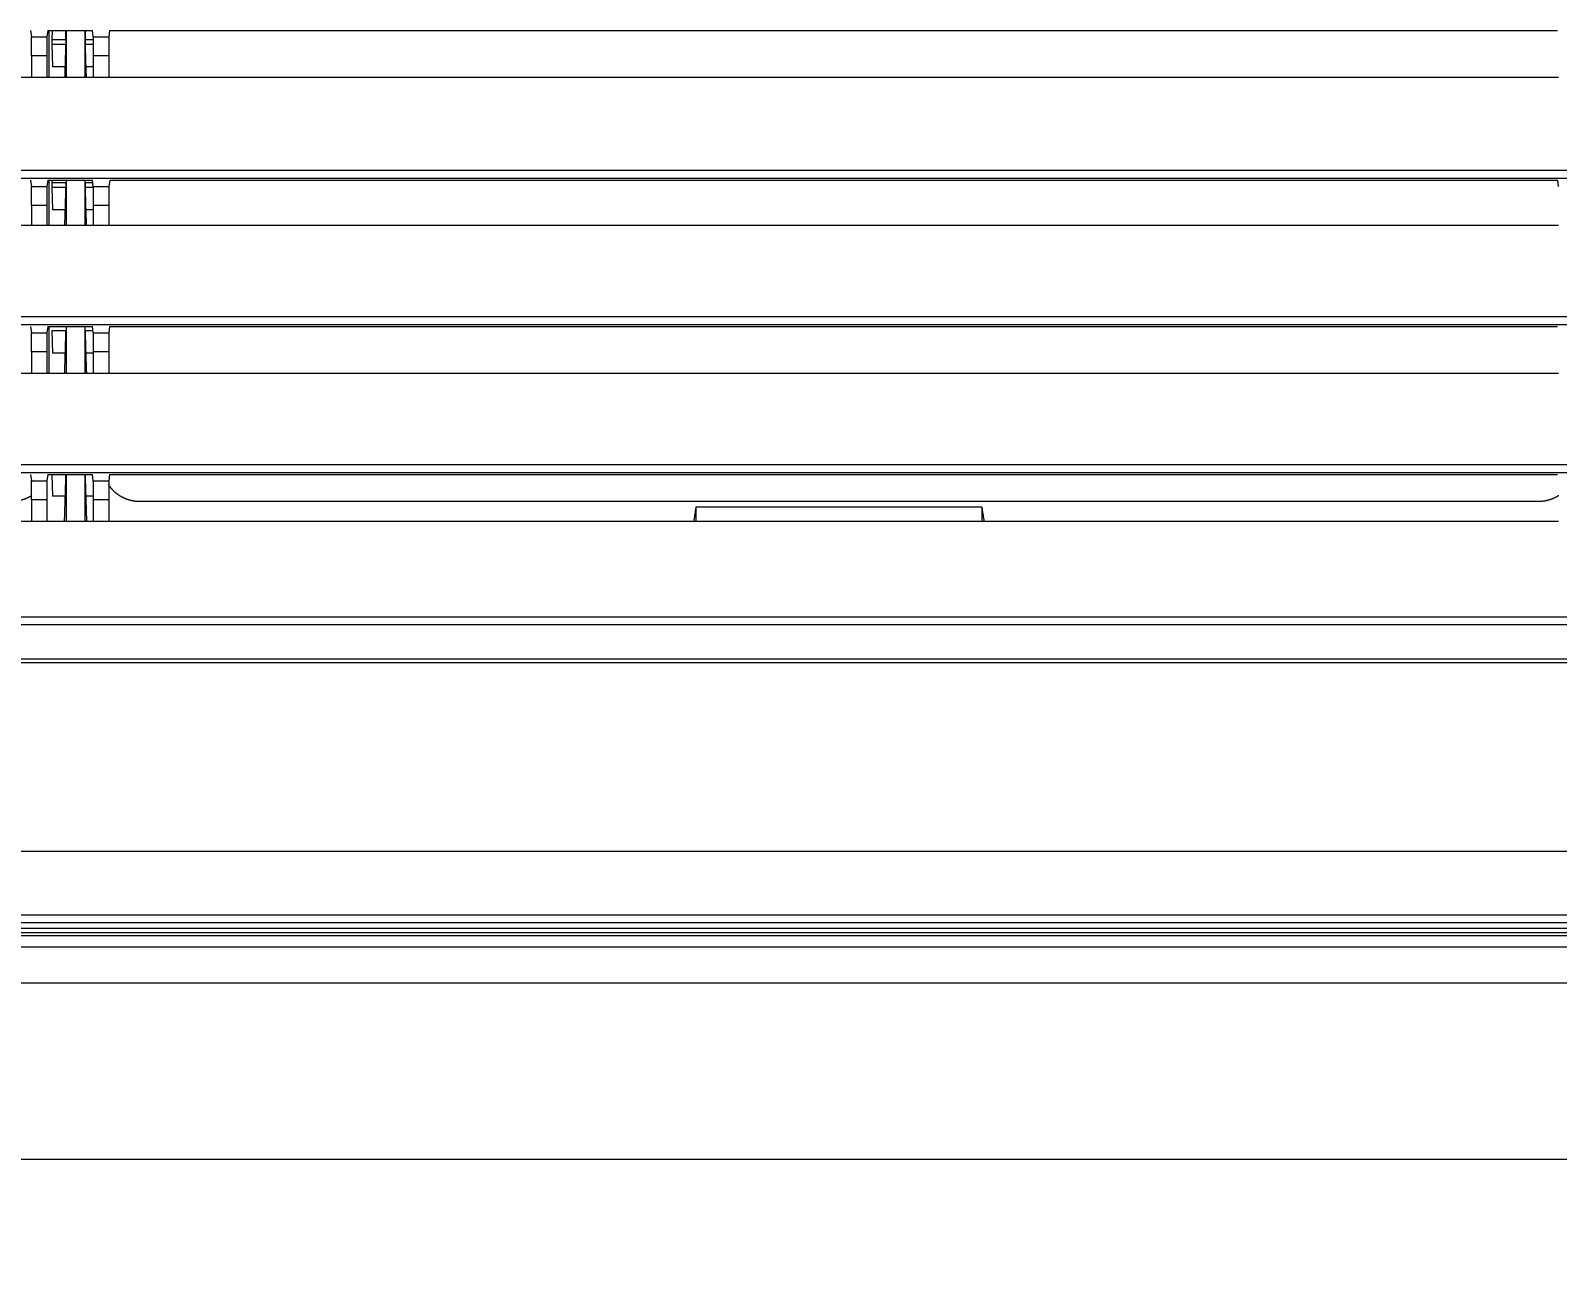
# Model space of a CAD drawing. Header units: inches. Extents: x 3778 to 56227, y -16914 to 35091.
# Drawn here: x 36618.5 to 36779.2, y -5630.1 to -5500.9 of the extents above; entities that cross this region are included whole.
import ezdxf

# ---------------------------------------------------------------- set-up
doc = ezdxf.new("R2010")
doc.units = ezdxf.units.IN
doc.header["$LTSCALE"] = 100
doc.header["$MEASUREMENT"] = 0
doc.header["$PDSIZE"] = 700.071425
doc.layers.add('2-con', color=2, linetype='Continuous')
doc.layers.add('HAT', color=8, linetype='Continuous')
doc.layers.add('mark-B', color=2, linetype='Continuous', lineweight=20)
doc.styles.add('HY 울릉도 L', font='')
doc.styles.get('HY 울릉도 L').set_extended_font_data('HY울릉도L')
doc.dimstyles.new('30', dxfattribs={"dimscale": 30, "dimtxt": 2, "dimasz": 1, "dimexe": 1, "dimexo": 1, "dimgap": 1, "dimtad": 1, "dimdec": 0, "dimrnd": 0.05, "dimdsep": 46, "dimlunit": 6, "dimtxsty": 'HY 울릉도 L', "dimblk": 'ARCHTICK', "dimcen": 2.5, "dimdle": 1, "dimclrd": 133, "dimclre": 133, "dimclrt": 30, "dimadec": 0, "dimazin": 0, "dimtfac": 1, "dimtdec": 0, "dimtix": 1, "dimtmove": 2, "dimatfit": 3, "dimldrblk": 'ARCHTICK', "dimfxl": 0, "dimlwd": -1, "dimlwe": -1, "dimarcsym": 0})

# ---------------------------------------------------------------- blocks, each defined once
blk = doc.blocks.new('무풍1way 일반')
at = {"layer": 'mark-B'}
for p, q in [((0, -24.85), (514.58, -24.85)), ((0, -24.85), (514.58, -24.85)), ((514.56, -25.36), (0, -25.36)), ((514.56, -25.36), (0, -25.36)), ((-380.01, -53.26), (380.01, -53.26)), ((380.01, -53.69), (-380.01, -53.69)), ((-379.23, -57.26), (379.23, -57.26)), ((379.23, -58.09), (-379.23, -58.09)), ((44.3, -68.13), (196.82, -68.13)), ((104.93, -68.13), (104.93, -69.62)), ((135.05, -69.62), (135.05, -68.13)), ((196.82, -70.42), (196.82, -68.13)), ((196.82, -68.13), (198.43, -68.13)), ((198.43, -68.13), (198.43, -70.42)), ((198.43, -68.13), (203.35, -68.13)), ((199.31, -68.13), (199.31, -73.08)), ((201.32, -73.08), (201.32, -68.13)), ((203.35, -70.42), (203.35, -68.13)), ((203.35, -68.13), (204.96, -68.13)), ((204.96, -70.42), (204.96, -68.13)), ((204.96, -68.13), (308.24, -68.13)), ((193.56, -70.25), (46.42, -70.25)), ((196.82, -70.42), (198.43, -70.42)), ((203.35, -70.42), (204.96, -70.42)), ((198.43, -70.78), (199.21, -70.78)), ((201.43, -70.78), (202.74, -70.78)), ((202.81, -73.08), (202.74, -70.78)), ((-376.39, -73.25), (376.39, -73.25)), ((196.73, -73.08), (44.39, -73.08)), ((196.73, -73.08), (196.81, -72.42)), ((198.45, -72.42), (196.81, -72.42)), ((198.45, -72.42), (198.53, -73.08)), ((203.25, -73.08), (198.53, -73.08)), ((203.25, -73.08), (203.33, -72.42)), ((204.97, -72.42), (203.33, -72.42)), ((205.05, -73.08), (204.97, -72.42)), ((376.39, -74.13), (-376.39, -74.13)), ((44.3, -83.69), (196.82, -83.69)), ((196.82, -85.99), (196.82, -83.69)), ((196.82, -83.69), (198.43, -83.69)), ((198.43, -83.69), (198.43, -85.99)), ((198.43, -83.69), (203.35, -83.69)), ((199.31, -83.69), (199.31, -88.65)), ((201.32, -88.65), (201.32, -83.69)), ((203.08, -83.69), (203.08, -88.65)), ((203.35, -85.99), (203.35, -83.69)), ((203.35, -83.69), (204.96, -83.69)), ((204.96, -85.99), (204.96, -83.69)), ((204.96, -83.69), (308.24, -83.69)), ((196.82, -85.99), (198.43, -85.99)), ((198.43, -85.84), (199.21, -85.84)), ((201.43, -85.84), (202.74, -85.84)), ((202.82, -88.19), (202.74, -85.84)), ((203.35, -85.99), (204.96, -85.99)), ((196.73, -88.65), (196.81, -87.99)), ((198.45, -87.99), (196.81, -87.99)), ((198.45, -87.99), (198.53, -88.65)), ((198.47, -88.19), (199.28, -88.19)), ((201.36, -88.19), (202.82, -88.19)), ((203.25, -88.65), (203.33, -87.99)), ((204.97, -87.99), (203.33, -87.99)), ((205.05, -88.65), (204.97, -87.99)), ((-373.64, -88.81), (373.64, -88.81)), ((373.64, -89.7), (-373.64, -89.7)), ((196.73, -88.65), (44.39, -88.65)), ((203.25, -88.65), (198.53, -88.65)), ((44.3, -99.25), (196.82, -99.25)), ((196.82, -101.35), (196.82, -99.25)), ((196.82, -99.25), (198.43, -99.25)), ((198.43, -99.25), (198.43, -101.35)), ((198.43, -99.25), (203.35, -99.25)), ((199.31, -99.25), (199.31, -104.02)), ((201.32, -104.02), (201.32, -99.25)), ((203.08, -99.26), (203.08, -104.02)), ((203.35, -101.35), (203.35, -99.25)), ((203.35, -99.25), (204.96, -99.25)), ((204.96, -101.35), (204.96, -99.25)), ((204.96, -99.25), (308.24, -99.25)), ((198.43, -100.9), (199.21, -100.9)), ((201.43, -100.9), (202.74, -100.9)), ((202.82, -103.25), (202.74, -100.9)), ((196.82, -101.35), (198.43, -101.35)), ((203.35, -101.35), (204.96, -101.35)), ((-370.92, -104.19), (370.92, -104.19)), ((44.4, -104.02), (44.31, -103.35)), ((196.72, -104.02), (44.4, -104.02)), ((196.72, -104.02), (196.81, -103.35)), ((198.45, -103.35), (196.81, -103.35)), ((198.44, -103.25), (199.28, -103.25)), ((198.45, -103.35), (198.53, -104.02)), ((199.28, -103.77), (198.5, -103.77)), ((203.25, -104.02), (198.53, -104.02)), ((201.36, -103.25), (202.82, -103.25)), ((202.82, -103.77), (201.36, -103.77)), ((202.81, -104.02), (202.82, -103.77)), ((203.25, -104.02), (203.33, -103.35)), ((204.97, -103.35), (203.33, -103.35)), ((205.06, -104.02), (204.97, -103.35)), ((370.92, -105.07), (-370.92, -105.07)), ((44.3, -114.82), (196.82, -114.82)), ((196.82, -117.11), (196.82, -114.82)), ((196.82, -114.82), (198.43, -114.82)), ((198.43, -114.82), (198.43, -117.11)), ((198.43, -114.82), (203.35, -114.82)), ((199.31, -114.82), (199.31, -119.77)), ((201.32, -119.77), (201.32, -114.82)), ((203.08, -114.82), (203.08, -119.77)), ((203.35, -117.11), (203.35, -114.82)), ((203.35, -114.82), (204.96, -114.82)), ((204.96, -117.11), (204.96, -114.82)), ((204.96, -114.82), (308.24, -114.82)), ((196.82, -117.11), (198.43, -117.11)), ((198.43, -115.96), (199.21, -115.96)), ((201.43, -115.96), (202.74, -115.96)), ((202.82, -118.31), (202.74, -115.96)), ((203.35, -117.11), (204.96, -117.11)), ((198.43, -118.31), (199.28, -118.31)), ((199.28, -118.83), (198.44, -118.83)), ((201.36, -118.31), (202.82, -118.31)), ((202.82, -118.83), (201.36, -118.83)), ((202.79, -119.77), (202.82, -118.83)), ((196.73, -119.77), (44.39, -119.77)), ((196.73, -119.77), (196.81, -119.12)), ((198.45, -119.12), (196.81, -119.12)), ((198.45, -119.12), (198.53, -119.77)), ((203.25, -119.77), (198.53, -119.77)), ((203.25, -119.77), (203.33, -119.12)), ((204.97, -119.12), (203.33, -119.12)), ((205.05, -119.77), (204.97, -119.12))]:
    blk.add_line(p, q, dxfattribs=at)
for centre, start_param, end_param in [((196.81, -70.42), 0.069815, 1.570796), ((198.45, -70.42), 4.712389, 6.21337), ((203.33, -70.42), 0.069815, 1.570796), ((204.97, -70.42), 4.712389, 6.21337), ((196.81, -85.99), 0.069815, 1.570796), ((198.45, -85.99), 4.712389, 6.21337), ((203.33, -85.99), 0.069815, 1.570796), ((204.97, -85.99), 4.712389, 6.21337), ((196.81, -101.35), 0.069813, 1.570796), ((198.45, -101.35), 4.712389, 6.213372), ((203.33, -101.35), 0.069813, 1.570796), ((204.97, -101.35), 4.712389, 6.213372), ((196.81, -117.11), 0.069815, 1.570796), ((198.45, -117.11), 4.712389, 6.21337), ((203.33, -117.11), 0.069815, 1.570796), ((204.97, -117.11), 4.712389, 6.21337)]:
    blk.add_ellipse(centre, major_axis=(0, -2.01), ratio=0.008727, start_param=start_param, end_param=end_param, dxfattribs=at)
for points, knots in [([(529.67, -1.07), (528.29, -1.06), (526.91, -1.06), (524.15, -1.06), (522.78, -1.06), (518.64, -1.06), (510.36, -1.06), (491.05, -1.06), (474.5, -1.06), (441.39, -1.06), (375.18, -1.05), (308.98, -1.05), (176.56, -1.05), (88.28, -1.05), (0, -1.05)], [0, 0, 0, 0, 0.007813, 0.007813, 0.015625, 0.015625, 0.03125, 0.0625, 0.125, 0.125, 0.25, 0.5, 0.5, 1, 1, 1, 1]), ([(529.67, -1.07), (528.29, -1.06), (526.91, -1.06), (524.15, -1.06), (522.78, -1.06), (518.64, -1.06), (510.36, -1.06), (491.05, -1.06), (474.5, -1.06), (441.39, -1.06), (375.18, -1.05), (308.98, -1.05), (176.56, -1.05), (88.28, -1.05), (0, -1.05)], [0, 0, 0, 0, 0.007812, 0.007812, 0.015625, 0.015625, 0.03125, 0.0625, 0.125, 0.125, 0.25, 0.5, 0.5, 1, 1, 1, 1]), ([(514.01, -19.59), (492.59, -19.59), (449.76, -19.59), (385.5, -19.59), (321.25, -19.59), (192.75, -19.59), (85.67, -19.59), (0, -19.59)], [0, 0, 0, 0, 0.125, 0.25, 0.375, 0.5, 1, 1, 1, 1]), ([(514.01, -19.59), (492.59, -19.59), (449.76, -19.59), (385.5, -19.59), (321.25, -19.59), (192.75, -19.59), (85.67, -19.59), (0, -19.59)], [0, 0, 0, 0, 0.125, 0.25, 0.375, 0.5, 1, 1, 1, 1]), ([(0, -23.37), (85.4, -23.37), (170.8, -23.37), (277.56, -23.37), (298.91, -23.37), (341.61, -23.37), (362.96, -23.37), (405.66, -23.37), (427.01, -23.37), (469.71, -23.37), (491.06, -23.37), (512.41, -23.37)], [0, 0, 0, 0, 0.5, 0.5, 0.625, 0.625, 0.75, 0.75, 0.875, 0.875, 1, 1, 1, 1]), ([(0, -23.37), (85.4, -23.37), (170.8, -23.37), (277.56, -23.37), (298.91, -23.37), (341.61, -23.37), (362.96, -23.37), (405.66, -23.37), (427.01, -23.37), (469.71, -23.37), (491.06, -23.37), (512.41, -23.37)], [0, 0, 0, 0, 0.5, 0.5, 0.625, 0.625, 0.75, 0.75, 0.875, 0.875, 1, 1, 1, 1]), ([(512.41, -24.58), (491.06, -24.58), (469.71, -24.58), (427.01, -24.58), (405.66, -24.58), (362.96, -24.58), (320.26, -24.58), (192.15, -24.58), (85.4, -24.58), (0, -24.58)], [0, 0, 0, 0, 0.125, 0.125, 0.25, 0.25, 0.375, 0.5, 1, 1, 1, 1]), ([(512.41, -24.58), (491.06, -24.58), (469.71, -24.58), (427.01, -24.58), (405.66, -24.58), (362.96, -24.58), (320.26, -24.58), (192.15, -24.58), (85.4, -24.58), (0, -24.58)], [0, 0, 0, 0, 0.125, 0.125, 0.25, 0.25, 0.375, 0.5, 1, 1, 1, 1]), ([(0, -25.9), (42.6, -25.9), (85.19, -25.9), (149.09, -25.9), (170.39, -25.9), (212.99, -25.9), (234.29, -25.9), (276.88, -25.9), (298.18, -25.9), (340.78, -25.9), (362.08, -25.9), (404.67, -25.89), (425.97, -25.89), (452.6, -25.9), (457.92, -25.9), (468.57, -25.9), (473.89, -25.9), (484.54, -25.9), (489.87, -25.9), (496.52, -25.9), (497.86, -25.9), (500.52, -25.9), (501.85, -25.9), (503.85, -25.89), (504.51, -25.89), (505.84, -25.89), (506.51, -25.89), (507.84, -25.9), (508.51, -25.9), (509.5, -25.9), (509.84, -25.89), (510.34, -25.89), (510.5, -25.89), (510.83, -25.89), (511, -25.89), (511.17, -25.89)], [0, 0, 0, 0, 0.25, 0.25, 0.375, 0.375, 0.5, 0.5, 0.625, 0.625, 0.75, 0.75, 0.875, 0.875, 0.90625, 0.90625, 0.9375, 0.9375, 0.96875, 0.96875, 0.976563, 0.976563, 0.984375, 0.984375, 0.988281, 0.988281, 0.992188, 0.992188, 0.996094, 0.996094, 0.998047, 0.998047, 0.999023, 0.999023, 1, 1, 1, 1]), ([(511.17, -26.75), (511, -26.75), (510.83, -26.75), (510.5, -26.75), (510.33, -26.75), (509.84, -26.75), (509.5, -26.75), (508.5, -26.75), (507.84, -26.75), (506.51, -26.75), (505.84, -26.75), (504.51, -26.75), (503.85, -26.75), (501.85, -26.75), (500.52, -26.75), (497.85, -26.75), (496.52, -26.75), (489.87, -26.75), (484.54, -26.75), (473.89, -26.75), (468.57, -26.75), (457.92, -26.75), (452.6, -26.75), (425.97, -26.75), (404.67, -26.75), (362.08, -26.75), (340.78, -26.75), (298.18, -26.75), (276.88, -26.75), (234.28, -26.75), (212.99, -26.75), (170.39, -26.75), (149.09, -26.75), (85.19, -26.75), (42.6, -26.75), (0, -26.75)], [0, 0, 0, 0, 0.000977, 0.000977, 0.001953, 0.001953, 0.003906, 0.003906, 0.007813, 0.007813, 0.011719, 0.011719, 0.015625, 0.015625, 0.023438, 0.023438, 0.03125, 0.03125, 0.0625, 0.0625, 0.09375, 0.09375, 0.125, 0.125, 0.25, 0.25, 0.375, 0.375, 0.5, 0.5, 0.625, 0.625, 0.75, 0.75, 1, 1, 1, 1]), ([(0, -33.4), (42.38, -33.4), (127.14, -33.4), (233.1, -33.4), (317.86, -33.4), (381.43, -33.4), (445.01, -33.4), (487.39, -33.4), (508.58, -33.4)], [0, 0, 0, 0, 0.25, 0.5, 0.625, 0.75, 0.875, 1, 1, 1, 1]), ([(46.42, -70.25), (46.41, -70.25), (46.39, -70.25), (46.36, -70.25), (46.33, -70.25), (46.3, -70.25), (46.27, -70.26), (46.23, -70.26), (46.2, -70.26), (46.17, -70.26), (46.14, -70.26), (46.11, -70.26), (46.08, -70.27), (46.05, -70.27), (46.02, -70.27), (45.99, -70.28), (45.96, -70.28), (45.93, -70.28), (45.9, -70.29), (45.87, -70.29), (45.84, -70.29), (45.81, -70.3), (45.78, -70.3), (45.75, -70.31), (45.72, -70.31), (45.69, -70.32), (45.66, -70.32), (45.63, -70.33), (45.6, -70.34), (45.57, -70.34), (45.54, -70.35), (45.51, -70.36), (45.48, -70.36), (45.45, -70.37), (45.42, -70.38), (45.39, -70.39), (45.37, -70.39), (45.34, -70.4), (45.31, -70.41), (45.28, -70.42), (45.25, -70.43), (45.22, -70.43), (45.19, -70.44), (45.17, -70.45), (45.14, -70.46), (45.11, -70.47), (45.08, -70.48), (45.05, -70.49), (45.03, -70.5), (45, -70.51), (44.97, -70.52), (44.94, -70.53), (44.92, -70.54), (44.89, -70.56), (44.86, -70.57), (44.83, -70.58), (44.81, -70.59), (44.78, -70.6), (44.75, -70.61), (44.73, -70.63), (44.7, -70.64), (44.67, -70.65), (44.65, -70.66), (44.62, -70.68), (44.6, -70.69), (44.57, -70.7), (44.54, -70.72), (44.52, -70.73), (44.49, -70.74), (44.47, -70.76), (44.44, -70.77), (44.42, -70.79), (44.39, -70.8), (44.37, -70.82), (44.34, -70.83), (44.32, -70.85), (44.29, -70.86), (44.28, -70.87), (44.26, -70.88), (44.26, -70.88)], [0, 0, 0, 0, 0.013597, 0.02718, 0.040749, 0.054304, 0.067845, 0.081373, 0.094886, 0.108386, 0.121872, 0.135344, 0.148802, 0.162247, 0.175677, 0.189094, 0.202498, 0.215887, 0.229263, 0.242624, 0.255972, 0.269307, 0.282627, 0.295934, 0.309228, 0.322507, 0.335773, 0.349025, 0.362263, 0.375488, 0.388699, 0.401896, 0.41508, 0.42825, 0.441406, 0.454549, 0.467678, 0.480794, 0.493896, 0.506984, 0.520059, 0.53312, 0.546167, 0.559201, 0.572222, 0.585229, 0.598222, 0.611202, 0.624168, 0.637121, 0.65006, 0.662985, 0.675898, 0.688796, 0.701682, 0.714553, 0.727412, 0.740257, 0.753088, 0.765906, 0.77871, 0.791502, 0.804279, 0.817044, 0.829795, 0.842532, 0.855256, 0.867967, 0.880664, 0.893348, 0.906019, 0.918677, 0.931321, 0.943951, 0.956569, 0.969173, 0.981764, 0.994342, 1, 1, 1, 1]), ([(196.87, -72.01), (196.87, -72.01), (196.87, -72), (196.85, -71.98), (196.84, -71.96), (196.82, -71.94), (196.81, -71.91), (196.79, -71.89), (196.77, -71.87), (196.75, -71.85), (196.74, -71.82), (196.72, -71.8), (196.7, -71.78), (196.69, -71.76), (196.67, -71.73), (196.65, -71.71), (196.63, -71.69), (196.61, -71.67), (196.6, -71.65), (196.58, -71.63), (196.56, -71.61), (196.54, -71.58), (196.52, -71.56), (196.5, -71.54), (196.48, -71.52), (196.46, -71.5), (196.45, -71.48), (196.43, -71.46), (196.41, -71.44), (196.38, -71.42), (196.35, -71.39), (196.31, -71.35), (196.28, -71.32), (196.24, -71.28), (196.2, -71.25), (196.16, -71.21), (196.12, -71.18), (196.08, -71.15), (196.04, -71.11), (196, -71.08), (195.96, -71.05), (195.92, -71.02), (195.87, -70.99), (195.83, -70.96), (195.79, -70.93), (195.74, -70.9), (195.7, -70.87), (195.65, -70.84), (195.61, -70.82), (195.56, -70.79), (195.51, -70.76), (195.47, -70.74), (195.42, -70.71), (195.37, -70.69), (195.32, -70.66), (195.28, -70.64), (195.23, -70.62), (195.18, -70.59), (195.13, -70.57), (195.08, -70.55), (195.03, -70.53), (194.98, -70.51), (194.93, -70.49), (194.87, -70.47), (194.82, -70.46), (194.77, -70.44), (194.72, -70.42), (194.67, -70.41), (194.61, -70.39), (194.56, -70.38), (194.51, -70.37), (194.45, -70.35), (194.4, -70.34), (194.34, -70.33), (194.29, -70.32), (194.23, -70.31), (194.18, -70.3), (194.12, -70.29), (194.07, -70.28), (194.01, -70.28), (193.95, -70.27), (193.9, -70.27), (193.84, -70.26), (193.78, -70.26), (193.73, -70.26), (193.67, -70.25), (193.61, -70.25), (193.58, -70.25), (193.56, -70.25)], [0, 0, 0, 0, 0.000857, 0.008164, 0.015462, 0.022753, 0.030037, 0.037312, 0.04458, 0.05184, 0.059093, 0.066338, 0.073575, 0.080804, 0.088026, 0.09524, 0.102446, 0.109645, 0.116836, 0.12402, 0.131196, 0.138364, 0.145524, 0.152677, 0.159823, 0.166961, 0.174091, 0.181213, 0.188328, 0.195436, 0.208553, 0.221697, 0.234866, 0.248061, 0.261282, 0.274529, 0.287803, 0.301102, 0.314427, 0.327778, 0.341156, 0.35456, 0.36799, 0.381446, 0.394928, 0.408437, 0.421972, 0.435534, 0.449122, 0.462736, 0.476377, 0.490045, 0.503739, 0.517459, 0.531207, 0.544981, 0.558781, 0.572609, 0.586463, 0.600343, 0.614251, 0.628186, 0.642147, 0.656135, 0.67015, 0.684193, 0.698262, 0.712358, 0.726481, 0.740631, 0.754809, 0.769013, 0.783245, 0.797504, 0.81179, 0.826104, 0.840444, 0.854812, 0.869208, 0.88363, 0.89808, 0.912558, 0.927063, 0.941595, 0.956155, 0.970742, 0.985357, 1, 1, 1, 1]), ([(207.08, -70.25), (207.07, -70.25), (207.05, -70.25), (207.02, -70.25), (206.99, -70.25), (206.96, -70.25), (206.93, -70.26), (206.9, -70.26), (206.86, -70.26), (206.83, -70.26), (206.8, -70.26), (206.77, -70.26), (206.74, -70.27), (206.71, -70.27), (206.68, -70.27), (206.65, -70.28), (206.62, -70.28), (206.59, -70.28), (206.56, -70.29), (206.53, -70.29), (206.5, -70.29), (206.47, -70.3), (206.44, -70.3), (206.41, -70.31), (206.38, -70.31), (206.35, -70.32), (206.32, -70.32), (206.29, -70.33), (206.26, -70.34), (206.23, -70.34), (206.2, -70.35), (206.17, -70.36), (206.14, -70.36), (206.11, -70.37), (206.08, -70.38), (206.06, -70.39), (206.03, -70.39), (206, -70.4), (205.97, -70.41), (205.94, -70.42), (205.91, -70.43), (205.88, -70.43), (205.85, -70.44), (205.83, -70.45), (205.8, -70.46), (205.77, -70.47), (205.74, -70.48), (205.71, -70.49), (205.69, -70.5), (205.66, -70.51), (205.63, -70.52), (205.6, -70.53), (205.58, -70.54), (205.55, -70.56), (205.52, -70.57), (205.5, -70.58), (205.47, -70.59), (205.44, -70.6), (205.41, -70.61), (205.39, -70.63), (205.36, -70.64), (205.34, -70.65), (205.31, -70.66), (205.28, -70.68), (205.26, -70.69), (205.23, -70.7), (205.21, -70.72), (205.18, -70.73), (205.15, -70.74), (205.13, -70.76), (205.1, -70.77), (205.08, -70.79), (205.05, -70.8), (205.03, -70.82), (205, -70.83), (204.98, -70.85), (204.96, -70.86), (204.94, -70.87), (204.92, -70.88), (204.92, -70.88)], [0, 0, 0, 0, 0.013597, 0.02718, 0.040748, 0.054304, 0.067845, 0.081372, 0.094886, 0.108385, 0.121871, 0.135343, 0.148802, 0.162246, 0.175677, 0.189094, 0.202497, 0.215886, 0.229262, 0.242624, 0.255972, 0.269306, 0.282627, 0.295933, 0.309227, 0.322506, 0.335772, 0.349024, 0.362262, 0.375487, 0.388698, 0.401895, 0.415079, 0.428249, 0.441405, 0.454548, 0.467677, 0.480793, 0.493894, 0.506983, 0.520057, 0.533119, 0.546166, 0.5592, 0.57222, 0.585227, 0.598221, 0.6112, 0.624167, 0.637119, 0.650059, 0.662984, 0.675897, 0.688795, 0.701681, 0.714552, 0.727411, 0.740255, 0.753087, 0.765905, 0.778709, 0.791501, 0.804278, 0.817043, 0.829794, 0.842531, 0.855255, 0.867966, 0.880664, 0.893348, 0.906018, 0.918676, 0.93132, 0.943951, 0.956568, 0.969172, 0.981763, 0.994341, 1, 1, 1, 1]), ([(202.82, -103.77), (202.82, -103.77), (202.82, -103.77), (202.82, -103.76), (202.82, -103.76), (202.82, -103.75), (202.82, -103.75), (202.82, -103.74), (202.82, -103.74), (202.82, -103.73), (202.82, -103.72), (202.82, -103.72), (202.82, -103.71), (202.82, -103.71), (202.82, -103.7), (202.82, -103.69), (202.82, -103.69), (202.82, -103.68), (202.82, -103.67), (202.82, -103.67), (202.82, -103.66), (202.82, -103.65), (202.82, -103.65), (202.82, -103.64), (202.82, -103.63), (202.82, -103.62), (202.82, -103.62), (202.82, -103.61), (202.82, -103.6), (202.82, -103.6), (202.82, -103.59), (202.82, -103.58), (202.82, -103.57), (202.82, -103.57), (202.82, -103.56), (202.82, -103.55), (202.82, -103.55), (202.82, -103.54), (202.82, -103.53), (202.82, -103.52), (202.82, -103.52), (202.82, -103.51), (202.82, -103.5), (202.82, -103.48), (202.82, -103.47), (202.82, -103.45), (202.82, -103.44), (202.82, -103.42), (202.82, -103.41), (202.82, -103.39), (202.82, -103.38), (202.82, -103.37), (202.82, -103.35), (202.82, -103.34), (202.82, -103.33), (202.82, -103.31), (202.82, -103.3), (202.82, -103.29), (202.82, -103.28), (202.82, -103.27), (202.82, -103.26), (202.82, -103.25), (202.82, -103.25)], [0, 0, 0, 0, 0.013747, 0.027429, 0.041048, 0.054602, 0.068093, 0.08152, 0.094883, 0.108181, 0.121416, 0.134587, 0.147694, 0.160737, 0.173716, 0.186631, 0.199482, 0.212269, 0.224992, 0.237651, 0.250246, 0.262777, 0.275245, 0.287648, 0.299987, 0.312263, 0.324474, 0.336622, 0.348705, 0.360725, 0.372681, 0.384572, 0.3964, 0.408164, 0.419864, 0.4315, 0.443072, 0.454581, 0.466025, 0.477405, 0.488722, 0.499974, 0.52253, 0.545343, 0.568414, 0.591742, 0.615327, 0.63917, 0.66327, 0.687627, 0.712242, 0.737115, 0.762244, 0.787632, 0.813276, 0.839179, 0.865338, 0.891756, 0.91843, 0.945363, 0.972553, 1, 1, 1, 1]), ([(202.82, -118.83), (202.82, -118.83), (202.82, -118.83), (202.82, -118.82), (202.82, -118.82), (202.82, -118.81), (202.82, -118.81), (202.82, -118.8), (202.82, -118.8), (202.82, -118.79), (202.82, -118.79), (202.82, -118.78), (202.82, -118.77), (202.82, -118.77), (202.82, -118.76), (202.82, -118.76), (202.82, -118.75), (202.82, -118.74), (202.82, -118.74), (202.82, -118.73), (202.82, -118.72), (202.82, -118.71), (202.82, -118.71), (202.82, -118.7), (202.82, -118.69), (202.82, -118.69), (202.82, -118.68), (202.82, -118.67), (202.82, -118.67), (202.82, -118.66), (202.82, -118.65), (202.82, -118.64), (202.82, -118.64), (202.82, -118.63), (202.82, -118.62), (202.82, -118.61), (202.82, -118.61), (202.82, -118.6), (202.82, -118.59), (202.82, -118.59), (202.82, -118.58), (202.82, -118.57), (202.82, -118.56), (202.82, -118.54), (202.82, -118.53), (202.82, -118.51), (202.82, -118.5), (202.82, -118.48), (202.82, -118.47), (202.82, -118.46), (202.82, -118.44), (202.82, -118.43), (202.82, -118.41), (202.82, -118.4), (202.82, -118.39), (202.82, -118.37), (202.82, -118.36), (202.82, -118.35), (202.82, -118.34), (202.82, -118.33), (202.82, -118.32), (202.82, -118.31), (202.82, -118.31)], [0, 0, 0, 0, 0.013747, 0.027429, 0.041048, 0.054602, 0.068093, 0.08152, 0.094883, 0.108181, 0.121416, 0.134587, 0.147694, 0.160737, 0.173716, 0.186631, 0.199482, 0.212269, 0.224992, 0.237651, 0.250246, 0.262777, 0.275245, 0.287648, 0.299987, 0.312263, 0.324474, 0.336622, 0.348705, 0.360725, 0.372681, 0.384572, 0.3964, 0.408164, 0.419864, 0.4315, 0.443072, 0.454581, 0.466025, 0.477405, 0.488722, 0.499974, 0.52253, 0.545343, 0.568414, 0.591742, 0.615327, 0.63917, 0.66327, 0.687627, 0.712242, 0.737115, 0.762244, 0.787632, 0.813276, 0.839179, 0.865338, 0.891756, 0.91843, 0.945363, 0.972553, 1, 1, 1, 1])]:
    blk.add_open_spline(points, degree=3, knots=knots, dxfattribs=at)
for points, degree in [([(104.7, -68.11), (104.93, -69.62)], 1), ([(135.05, -69.62), (135.28, -68.11)], 1), ([(199.13, -68.11), (199.21, -70.78)], 1), ([(201.43, -70.78), (201.51, -68.11)], 1), ([(104.93, -69.62), (135.05, -69.62)], 1), ([(199.21, -70.78), (199.28, -73.12)], 1), ([(201.36, -73.12), (201.43, -70.78)], 1), ([(199.14, -83.69), (199.21, -85.84)], 1), ([(201.43, -85.84), (201.49, -83.69)], 1), ([(199.21, -85.84), (199.28, -88.19)], 1), ([(201.36, -88.19), (201.43, -85.84)], 1), ([(199.16, -99.25), (199.21, -100.9)], 1), ([(201.43, -100.9), (201.48, -99.25)], 1), ([(199.21, -100.9), (199.28, -103.25)], 1), ([(201.36, -103.25), (201.43, -100.9)], 1), ([(199.28, -103.25), (199.28, -103.29), (199.28, -103.43), (199.28, -103.59), (199.28, -103.73), (199.28, -103.77)], 2), ([(201.36, -103.77), (201.36, -103.73), (201.35, -103.59), (201.35, -103.43), (201.36, -103.29), (201.36, -103.25)], 2), ([(199.17, -114.82), (199.21, -115.96)], 1), ([(201.43, -115.96), (201.46, -114.82)], 1), ([(199.21, -115.96), (199.28, -118.31)], 1), ([(201.36, -118.31), (201.43, -115.96)], 1), ([(199.28, -118.83), (199.25, -119.77)], 1), ([(199.28, -118.31), (199.28, -118.35), (199.28, -118.49), (199.28, -118.65), (199.28, -118.79), (199.28, -118.83)], 2), ([(201.36, -118.83), (201.36, -118.79), (201.35, -118.65), (201.35, -118.49), (201.36, -118.35), (201.36, -118.31)], 2), ([(201.39, -119.77), (201.36, -118.83)], 1)]:
    blk.add_open_spline(points, degree=degree, dxfattribs=at)
blk = doc.blocks.new('dpdjzjs')
at = {"layer": 'mark-B', "rotation": 180}
blk.add_blockref('무풍1way 일반', (172794.41, 96209.73), dxfattribs=at)
blk = doc.blocks.new('_ArchTick')
at = {"color": 0, "linetype": 'ByBlock', "const_width": 0.15}
blk.add_lwpolyline([(-0.5, -0.5), (0.5, 0.5)], dxfattribs=at)
blk = doc.blocks.new('*D309')
at = {"layer": 'Defpoints', "color": 0}
for p in [(36823.55, -5619.66), (36823.55, -5819.76), (36823.55, -5819.76)]:
    blk.add_point(p, dxfattribs=at)
at = {"layer": 'HAT', "color": 133}
for p, q in [((36823.55, -5619.66), (36823.55, -5589.66)), ((36823.55, -5619.66), (36823.55, -5819.76)), ((36853.55, -5619.66), (36853.55, -5619.66)), ((36823.55, -5819.76), (36823.55, -5849.76)), ((36853.55, -5819.76), (36853.55, -5819.76))]:
    blk.add_line(p, q, dxfattribs=at)
at = {"layer": 'HAT', "color": 133, "xscale": 30, "yscale": 30, "zscale": 30}
for p, rotation in [((36823.55, -5619.66), 270), ((36823.55, -5819.76), 90)]:
    blk.add_blockref('_ArchTick', p, dxfattribs=dict(at, rotation=rotation))
at = {"layer": 'HAT', "color": 30, "insert": (36762.29, -5719.71), "char_height": 60, "attachment_point": 5, "rotation": 90, "style": 'HY 울릉도 L'}
blk.add_mtext('200', dxfattribs=at)

msp = doc.modelspace()

# ---------------------------------------------------------------- block references
at = {"layer": '2-con'}
msp.add_blockref('dpdjzjs', (-135970.86, -101830.44), dxfattribs=at)

# ---------------------------------------------------------------- dimensions: what is measured, and where the dimension line sits
at = {"layer": 'HAT'}
dim = msp.add_linear_dim(base=(36823.55, -5819.76), p1=(36823.55, -5619.66), p2=(36823.55, -5819.76), angle=90, dimstyle='30', override={"dimfxl": 1.25, "dimarcsym": 2}, dxfattribs=at)
dim.commit()
dim.dimension.update_dxf_attribs({"geometry": '*D309', "text_midpoint": (36762.29, -5719.71)})

doc.saveas('drawing.dxf')
